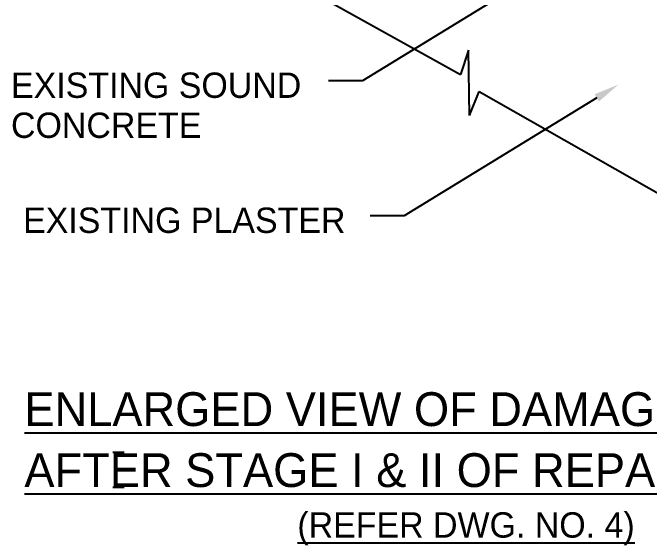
# Model space of a CAD drawing. Header units: millimetres. Extents: x -8855 to 105318, y -17958 to 67465.
# Drawn here: x 66603 to 71119, y 53529 to 57308 of the extents above; entities that cross this region are included whole.
import ezdxf

# ---------------------------------------------------------------- set-up
doc = ezdxf.new("R2010")
doc.units = ezdxf.units.MM
doc.header["$LTSCALE"] = 25
doc.layers.add('DIM', color=5, linetype='Continuous')
doc.layers.add('TEXT', color=2, linetype='Continuous')
doc.styles.add('ROMANS', font='stylu.ttf')

msp = doc.modelspace()

# ---------------------------------------------------------------- linework, layer by layer
for p, q in [((68193.88981, 57753.55838), (69779.63085, 56869.56986)), ((69837.01484, 57043.4907), (69779.63085, 56869.56986)), ((69844.08209, 56578.19054), (69837.01484, 57043.4907)), ((69844.08209, 56578.19054), (69912.45113, 56748.77559)), ((69912.45113, 56748.77559), (71494.27438, 55848.08046)), ((67313.89385, 54188.4492), (67393.56745, 54188.4492)), ((67313.89385, 53940.90272), (67393.56745, 53940.90272))]:
    msp.add_line(p, q)
at = {"layer": 'DIM'}
for p, q in [((70450.99354, 57662.32691), (69084.70218, 56824.69322)), ((69084.70218, 56824.69322), (68843.95001, 56824.69322)), ((70746.99778, 56703.77931), (69380.70642, 55866.14562)), ((69380.70642, 55866.14562), (69139.95425, 55866.14562))]:
    msp.add_line(p, q, dxfattribs=at)
msp.add_solid([(70731.3178, 56729.35544), (70762.67776, 56678.20319), (70900.45453, 56797.85921)], dxfattribs=at)

# ---------------------------------------------------------------- texts
at = {"layer": 'TEXT', "style": 'ROMANS'}
for s, height, p in [('EXISTING SOUND', 180, (66590.79766, 56703.79307)), ('CONCRETE', 180, (66590.79766, 56419.58058)), ('EXISTING PLASTER', 180, (66676.56972, 55745.24547)), ('%%UENLARGED VIEW OF DAMAGED AREA', 240, (66685.53012, 54374.69968)), ('%%UAFTER STAGE I & II OF REPAIRS', 240, (66685.53012, 53941.91114)), ('%%U(REFER DWG. NO. 4)', 180, (68622.42588, 53582.70345))]:
    msp.add_text(s, height=height, dxfattribs=at).set_placement(p)

doc.saveas('drawing.dxf')
